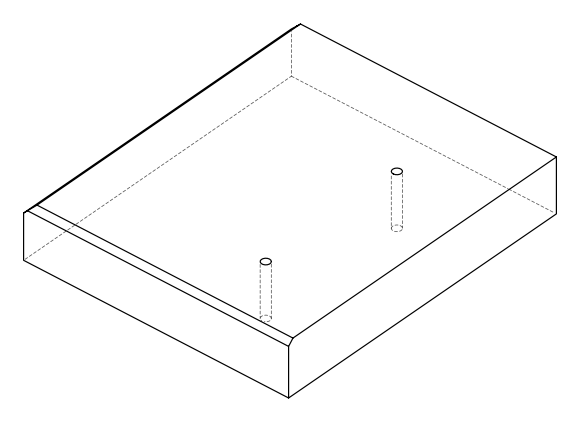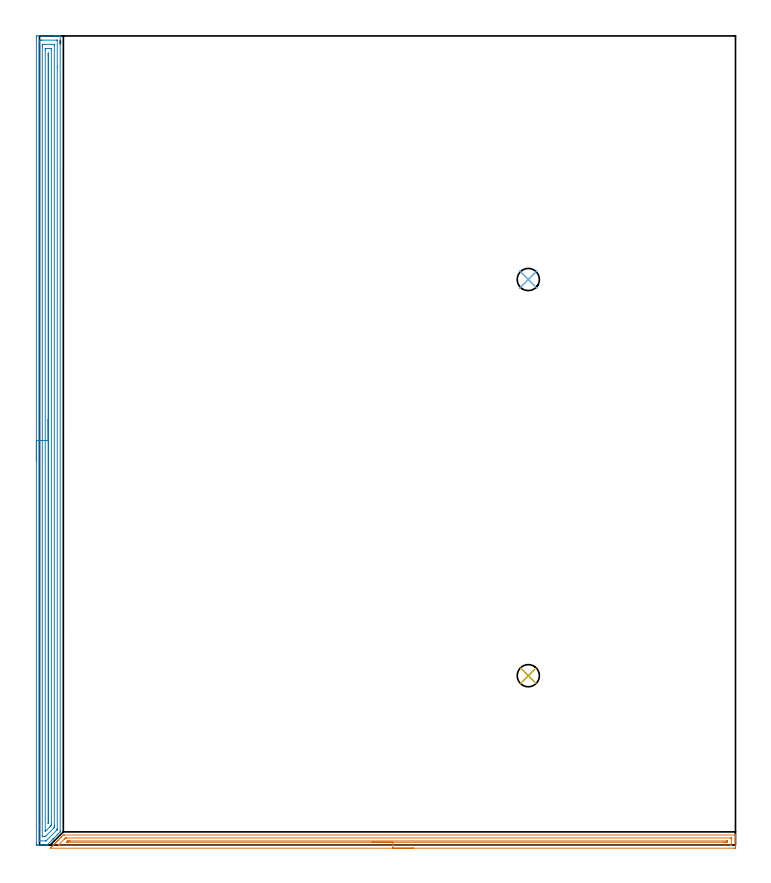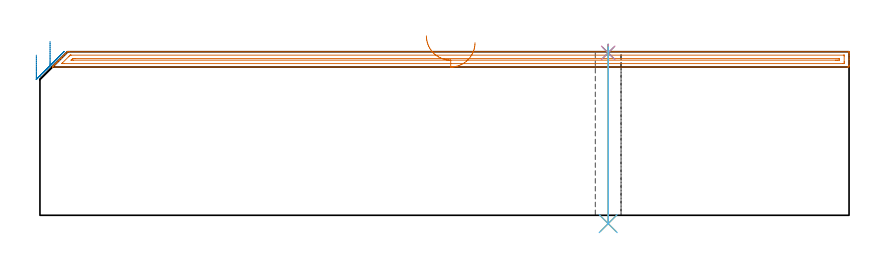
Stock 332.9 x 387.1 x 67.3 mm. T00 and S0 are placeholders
(PLAN: 6 operations, 2 tool changes, 24.2 min)
(1 AREA_MILL | FG_CHAMFER_SURFACE | UGT0205_001 | 7.96 min | 6576 mm3)
(2 AREA_MILL_1 | FG_CHAMFER_SURFACE_1 | UGT0205_001 | 15.57 min | 24994 mm3)
(3 SPOT_DRILL | STEP1HOLE | NXT0321_9005460120000 | 0.03 min | 1 mm3)
(4 SPOT_DRILL_1 | STEP1HOLE_1 | NXT0321_9005460120000 | 0.03 min | 2 mm3)
(5 DRILL_THROUGH_HOLE_INTO_CENTER | STEP1HOLE | NXT0301_077 | 0.29 min | 5913 mm3)
(6 DRILL_THROUGH_HOLE_INTO_CENTER_1 | STEP1HOLE_1 | NXT0301_077 | 0.29 min | 5912 mm3)
(TOOL UGT0205_001 | Chamfer Mill 20 x 3 x 45 deg. | D20 FL50 Z2)
(TOOL NXT0321_9005460120000 | NC Spot Drill, 142deg, 12mm, Carbide, Uncoated | D12 PA142 FL30 Z2)
(TOOL NXT0301_077 | Carbide Drill 10.6mm [860.1-1060-053A1-MM 2214] | D10.6 PA140 FL71 Z2)
(OP 1 AREA_MILL)
G17 G21 G94 G90
T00 M6
G54
G17 G0 G90 X179. Y-1.5 S1061 M3
G43 Z77.3 H0
Z71.
G94 G1 X178.962 Z70.128 F250.
X178.848 Z69.263
X178.659 Z68.412
X178.397 Z67.58
X178.063 Z66.774
X177.66 Z66.
X177.192 Z65.264
X176.66 Z64.572
X176.071 Z63.929
X175.428 Z63.34
X174.736 Z62.808
X174. Z62.34
X173.226 Z61.937
X172.42 Z61.603
X171.588 Z61.341
X170.737 Z61.152
X169.872 Z61.038
X169. Z61.
X5.258
X5.231 Y-1.499 Z61.001
X5.119 Y-1.492 Z61.005
X5.159 Y-1.446 Z61.052
X5.258 Y-1.342 Z61.156
X5.704 Y-0.894 Z61.602
X6.039 Y-0.561 Z61.939
X6.255 Y-0.345 Z62.155
X6.48 Y-0.119 Z62.379
X6.596 Y-0.002 Z62.494
X6.955 Y0.355 Z62.855
X7.125 Y0.525 Z63.025
X7.658 Y1.06 Z63.555
X7.935 Y1.335 Z63.835
X7.995 Y1.395 Z63.895
X8.542 Y1.945 Z64.44
X8.827 Y2.227 Z64.727
X8.84 Y2.24 Z64.74
X9.427 Y2.83 Z65.325
X9.719 Y3.119 Z65.619
X10.312 Y3.714 Z66.21
X10.612 Y4.012 Z66.512
X11.352 Y4.752 Z67.251
X11.405 Y4.799 Z67.283
X11.95 Y4.8 Z67.3
X332.743
X332.892 Y4.797 Z67.288
X332.9 Y4.781 Z67.272
Y4.45 Z66.949
Y4.044 Z66.543
Y3.419 Z65.914
Y2.222 Z64.719
Y1.65 Z64.144
Y-0.718 Z61.778
X332.897 Y-1.004 Z61.492
X332.891 Y-1.491 Z61.005
X332.791 Y-1.494 Z61.003
X332.296 Y-1.5 Z61.
X169.
Y-0.086 Z62.414
X10.007
X9.273 Y-0.085 Z62.415
X9.237 Y-0.084 Z62.416
X8.992 Y-0.069 Z62.431
X9.017 Y-0.04 Z62.46
X9.102 Y0.05 Z62.55
X9.192 Y0.141 Z62.641
X9.273 Y0.224 Z62.724
X11.766 Y2.717 Z65.217
X11.95 Y2.9 Z65.4
X12.213 Y3.159 Z65.659
X12.428 Y3.366 Z65.866
X12.445 Y3.379 Z65.879
X12.468 Y3.382 Z65.882
X12.521 Y3.384 Z65.884
X12.628 Y3.385 Z65.885
X12.843 Y3.386 Z65.886
X330.733 Y3.385 Z65.885
X330.826 Y3.384 Z65.884
X330.872 Y3.381 Z65.881
X330.888 Y3.379 Z65.879
X330.89 Y3.367 Z65.867
X330.895 Y3.264 Z65.764
X330.899 Y3.035 Z65.535
Y0.765 Z63.265
X330.898 Y0.383 Z62.883
X330.89 Y-0.004 Z62.496
X330.878 Y-0.079 Z62.421
X330.833 Y-0.081 Z62.419
X330.726 Y-0.084 Z62.416
X330.512 Y-0.086 Z62.414
X330.478
X169.
Y1.328 Z63.828
X13.735 Y1.329 Z63.829
X13.166
X12.855 Y1.333 Z63.833
X12.843 Y1.335 Z63.835
X12.842 Y1.338 Z63.838
X12.843 Y1.342 Z63.842
X12.997 Y1.497 Z63.997
X13.152 Y1.65 Z64.15
X13.446 Y1.936 Z64.436
X13.495 Y1.965 Z64.465
X13.573 Y1.967 Z64.467
X13.735 Y1.969 Z64.469
X14.303 Y1.971 Z64.471
X14.627 Y1.972 Z64.472
X328.727 Y1.971 Z64.471
X328.835 Y1.969 Z64.469
X328.873 Y1.967 Z64.467
X328.887 Y1.966 Z64.466
X328.89 Y1.935 Z64.435
X328.896 Y1.821 Z64.321
X328.897 Y1.65 Z64.15
X328.893 Y1.485 Z63.985
X328.88 Y1.335 Z63.835
X328.727 Y1.334 Z63.834
X328.158 Y1.329 Z63.829
X327.835
X327.267 Y1.328 Z63.828
X169.
X168.128 Z63.866
X167.264 Z63.98
X166.412 Z64.169
X165.58 Z64.431
X164.774 Z64.765
X164. Z65.168
X163.264 Z65.637
X162.572 Z66.168
X161.929 Z66.757
X161.34 Z67.401
X160.809 Z68.093
X160.34 Z68.828
X159.937 Z69.602
X159.603 Z70.408
X159.341 Z71.24
X159.152 Z72.092
X159.038 Z72.957
X159. Z73.828
G0 Z77.3
M5
M2
(OP 2 AREA_MILL_1)
G17 G21 G94 G90
T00 M6
G54
G17 G0 G90 X-1.5 Y183.5 S1061 M3
G43 Z77.3 H0
Z65.9
G94 G1 Y183.538 Z65.028 F250.
Y183.652 Z64.164
Y183.841 Z63.312
Y184.103 Z62.48
Y184.437 Z61.674
Y184.84 Z60.9
Y185.308 Z60.164
Y185.84 Z59.472
Y186.429 Z58.829
Y187.072 Z58.24
Y187.764 Z57.709
Y188.5 Z57.24
Y189.274 Z56.837
Y190.08 Z56.503
Y190.912 Z56.241
Y191.764 Z56.052
Y192.628 Z55.938
Y193.5 Z55.9
Y385.924
X-1.499 Y386.387 Z55.901
X-1.495 Y386.812 Z55.903
X-1.492 Y386.99 Z55.906
X-1.077 Y387. Z56.321
X6.838 Z64.232
X7.39 Z64.787
X7.718 Z65.114
X8.269 Z65.665
X8.597 Z65.992
X9.585 Y386.999 Z66.985
X9.894 Y386.99 Z67.293
X9.9 Y386.833 Z67.3
Y6.864
X9.898 Y6.305 Z67.287
X9.733 Y6.131 Z67.129
X8.869 Y5.269 Z66.269
X8.232 Y4.632 Z65.631
X6.893 Y3.292 Z64.292
X6.838 Y3.237 Z64.235
X6.786 Y3.185 Z64.185
X6.595 Y2.994 Z63.994
X6.545 Y2.944 Z63.942
X6.497 Y2.896 Z63.896
X6.297 Y2.697 Z63.696
X6.252 Y2.651 Z63.649
X6.208 Y2.608 Z63.607
X6. Y2.399 Z63.399
X3.916 Y0.315 Z61.315
X3.76 Y0.159 Z61.157
X3.616 Y0.018 Z61.014
X3.593 Y0.003 Z60.99
X3.54 Y0. Z60.939
X3.527 Z60.926
X2.441 Z59.836
X1.234 Z58.63
X0.682 Z58.076
X-0.801 Z56.595
X-1.077 Y0.002 Z56.319
X-1.292 Y0.005 Z56.104
X-1.491 Y0.01 Z55.905
X-1.495 Y0.189 Z55.903
X-1.499 Y0.613 Z55.901
X-1.5 Y1.043 Z55.9
Y193.5
X-0.086 Z57.314
X-0.085 Y384.487 Z57.315
X-0.084 Y384.601 Z57.316
X-0.079 Y384.981 Z57.321
X0.295 Y384.994 Z57.695
X0.682 Y384.998 Z58.082
X1.169 Y385. Z58.569
X8.402 Y384.999 Z65.802
X8.432 Y384.997 Z65.832
X8.463 Y384.991 Z65.863
X8.479 Y384.986 Z65.879
X8.48 Y384.962 Z65.88
X8.485 Y384.715 Z65.885
X8.486 Y372.101 Z65.886
X8.485 Y7.871 Z65.885
X8.484 Y7.757 Z65.884
X8.479 Y7.369 Z65.879
X8.469 Y7.33 Z65.869
X8.443 Y7.3 Z65.843
X8.392 Y7.245 Z65.792
X8.308 Y7.158 Z65.708
X8.014 Y6.864 Z65.414
X3.434 Y2.284 Z60.834
X3.321 Y2.174 Z60.721
X3.186 Y2.047 Z60.586
X3.136 Y2.01 Z60.536
X3.077 Y2.007 Z60.477
X2.833 Y2.001 Z60.233
X0.196 Y2. Z57.596
X-0.002 Y2.001 Z57.398
X-0.032 Y2.003 Z57.368
X-0.063 Y2.009 Z57.337
X-0.079 Y2.014 Z57.321
X-0.08 Y2.038 Z57.32
X-0.085 Y2.285 Z57.315
X-0.086 Y9.126 Z57.314
Y193.5
X1.328 Z58.728
X1.329 Y382.158 Z58.729
X1.331 Y382.815 Z58.731
X1.333 Y382.933 Z58.733
X1.335 Y382.983 Z58.735
X1.387 Y382.992 Z58.787
X1.562 Y382.996 Z58.962
X2.259 Y383. Z59.659
X2.441 Z59.841
X5.777 Z63.177
X6.657 Y382.999 Z64.057
X6.838 Y382.997 Z64.238
X7.02 Y382.992 Z64.42
X7.065 Y382.989 Z64.465
X7.067 Y382.956 Z64.467
X7.07 Y382.894 Z64.47
X7.071 Y382.815 Z64.471
Y382.578
Y9.306
X7.07 Y8.65 Z64.47
X7.067 Y8.418 Z64.467
X7.065 Y8.384 Z64.465
X7.051 Y8.362 Z64.451
X7.005 Y8.311 Z64.405
X6.838 Y8.139 Z64.238
X3.105 Y4.404 Z60.505
X2.883 Y4.185 Z60.283
X2.733 Y4.044 Z60.133
X2.682 Y4.01 Z60.082
X2.619 Y4.004 Z60.019
X2.441 Y4.002 Z59.841
X1.743 Y4.001 Z59.143
X1.562 Y4.003 Z58.962
X1.38 Y4.008 Z58.78
X1.335 Y4.011 Z58.735
X1.333 Y4.044 Z58.733
X1.33 Y4.106 Z58.73
X1.329 Y4.185 Z58.729
Y4.422
X1.328 Y193.5 Z58.728
X2.743 Z60.143
Y380.136
X2.745 Y380.721 Z60.145
X2.748 Y380.918 Z60.148
X2.749 Y380.981 Z60.149
X2.79 Y380.99 Z60.19
X3.349 Y381. Z60.749
X5.108 Z62.508
X5.506 Y380.996 Z62.906
X5.606 Y380.993 Z63.006
X5.649 Y380.99 Z63.049
X5.651 Y380.957 Z63.051
X5.654 Y380.868 Z63.054
X5.657 Y380.443 Z63.057
Y10.436
X5.654 Y9.853 Z63.054
X5.65 Y9.543 Z63.05
X5.643 Y9.403 Z63.043
X5.551 Y9.307 Z62.951
X5.433 Y9.184 Z62.833
X5.079 Y8.828 Z62.479
X4.991 Y8.74 Z62.391
X3.115 Y6.864 Z60.515
X2.985 Y6.737 Z60.385
X2.77 Y6.53 Z60.17
X2.749 Y6.524 Z60.149
X2.747 Y6.553 Z60.147
X2.744 Y6.864 Z60.144
X2.743 Y7.057 Z60.143
Y193.5
X4.157 Z61.557
Y377.457
X4.158 Y378.35 Z61.558
X4.16 Y378.391 Z61.56
X4.2 Y378.9 Z61.6
X4.24 Y378.35 Z61.64
X4.242 Y378.307 Z61.642
X4.243 Y377.457 Z61.643
Y11.286
X4.231 Y10.436 Z61.631
X4.217 Y10.418 Z61.617
X4.2 Y10.4 Z61.6
X4.18 Y10.385 Z61.58
X4.163 Y10.378 Z61.563
X4.16 Y10.393 Z61.56
X4.158 Y10.436 Z61.558
X4.157 Y193.5 Z61.557
Y194.372 Z61.595
Y195.236 Z61.709
Y196.088 Z61.898
Y196.92 Z62.16
Y197.726 Z62.494
Y198.5 Z62.897
Y199.236 Z63.365
Y199.928 Z63.896
Y200.571 Z64.486
Y201.16 Z65.129
Y201.692 Z65.821
Y202.16 Z66.557
Y202.563 Z67.331
Y202.897 Z68.137
Y203.159 Z68.969
Y203.348 Z69.82
Y203.462 Z70.685
Y203.5 Z71.557
G0 Z77.3
M5
M2
(OP 3 SPOT_DRILL)
G17 G21 G94 G90
T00 M6
G54
G17 G0 G90 X233.8 Y81. S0 M3
G43 Z77.3 H0
G94 G81 G98 Z66.839 F250. R70.3
G80
M5
M2
(OP 4 SPOT_DRILL_1)
G17 G21 G94 G90
T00 M6
G54
G17 G0 G90 X233.8 Y270.5 S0 M3
G43 Z77.3 H0
G94 G81 G98 Z66.839 F250. R70.3
G80
M5
M2
(OP 5 DRILL_THROUGH_HOLE_INTO_CENTER)
G17 G21 G94 G90
T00 M6
G54
G17 G0 G90 X233.8 Y81. S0 M3
G43 Z77.3 H1
G94 G73 G98 Z-3.429 F250. Q10.104 R69.3
G80
M5
M2
(OP 6 DRILL_THROUGH_HOLE_INTO_CENTER_1)
G17 G21 G94 G90
T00 M6
G54
G17 G0 G90 X233.8 Y270.5 S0 M3
G43 Z77.3 H1
G94 G73 G98 Z-3.429 F250. Q10.104 R69.3
G80
M5
M2
